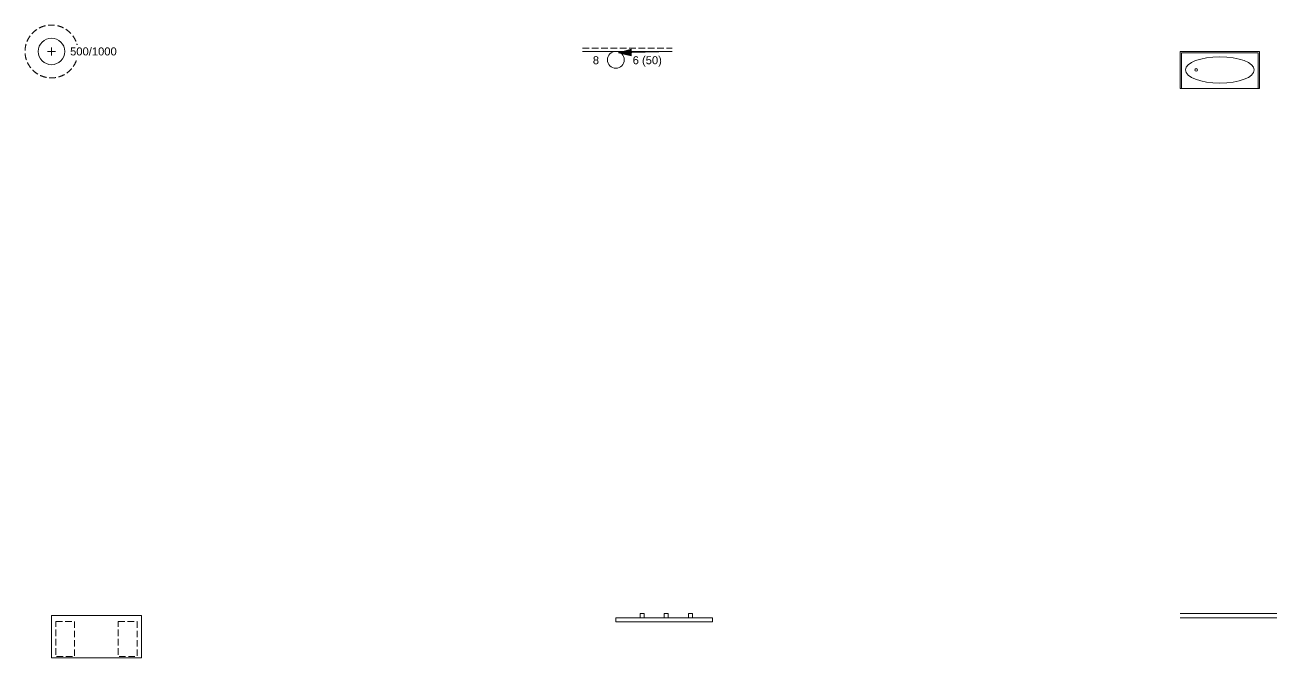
# Model space of a CAD drawing. Header units: millimetres. Extents: x 4596 to 61096, y -48367 to -4834.
# Drawn here: x 4834 to 28501, y -16803 to -4834 of the extents above; entities that cross this region are included whole.
import ezdxf

# ---------------------------------------------------------------- set-up
doc = ezdxf.new("R2010")
doc.units = ezdxf.units.MM
doc.header["$LTSCALE"] = 50
doc.linetypes.add('VW-02 Medium Dashed', pattern=[3.527298, 2.469236, -1.058062])
for name, color, linetype, lineweight in [('pio-Bath-Shower', 7, 'Continuous', 5), ('pio-Desk', 7, 'Continuous', 5), ('pio-Drilled Footing', 7, 'Continuous', 5), ('pio-Guardrail (Straight)', 7, 'Continuous', 5), ('pio-Handrail (Straight)', 7, 'Continuous', 5), ('pio-Welding Sym-Misc (ISO)', 7, 'Continuous', 5)]:
    doc.layers.add(name, color=color, linetype=linetype, lineweight=lineweight)
doc.styles.add('Arial', font='Arial.ttf')

# ---------------------------------------------------------------- blocks, each defined once
blk = doc.blocks.new('obj-00 (2D)')
at = {"layer": 'pio-Drilled Footing', "color": 7, "linetype": 'VW-02 Medium Dashed', "lineweight": 5, "transparency": 33554687}
blk.add_ellipse((0, 0), major_axis=(500, 0), ratio=1, dxfattribs=at)
at = {"layer": 'pio-Drilled Footing', "color": 0, "flags": 1}
for tag in ['IFC_UUID', 'instanceID']:
    blk.add_attdef(tag, (4834, -5834), '', height=0.18, dxfattribs=at)
at = {"color": 255, "linetype": 'Continuous', "lineweight": 5, "transparency": 33554687}
blk.add_wipeout([(352, -121), (1239, -121), (1239, 121), (352, 121)], dxfattribs=at).dxf.layer = 'pio-Drilled Footing'
at = {"layer": 'pio-Drilled Footing', "color": 7, "transparency": 33554687, "insert": (352, 0), "char_height": 151.3, "attachment_point": 4, "line_spacing_factor": 0.960695, "style": 'Arial'}
blk.add_mtext('500/1000', dxfattribs=at)
at = {"color": 255, "linetype": 'Continuous', "lineweight": 5, "transparency": 33554687}
blk.add_wipeout([(0, -250), (-25, -249), (-49, -245), (-73, -239), (-96, -231), (-118, -220), (-139, -208), (-159, -193), (-177, -177), (-193, -159), (-208, -139), (-220, -118), (-231, -96), (-239, -73), (-245, -49), (-249, -25), (-250, 0), (-249, 25), (-245, 49), (-239, 73), (-231, 96), (-220, 118), (-208, 139), (-193, 159), (-177, 177), (-159, 193), (-139, 208), (-118, 220), (-96, 231), (-73, 239), (-49, 245), (-25, 249), (0, 250), (25, 249), (49, 245), (73, 239), (96, 231), (118, 220), (139, 208), (159, 193), (177, 177), (193, 159), (208, 139), (220, 118), (231, 96), (239, 73), (245, 49), (249, 25), (250, 0), (249, -25), (245, -49), (239, -73), (231, -96), (220, -118), (208, -139), (193, -159), (177, -177), (159, -193), (139, -208), (118, -220), (96, -231), (73, -239), (49, -245), (25, -249)], dxfattribs=at).dxf.layer = 'pio-Drilled Footing'
at = {"layer": 'pio-Drilled Footing', "color": 7, "linetype": 'Continuous', "lineweight": 5, "transparency": 33554687}
for p, q in [((-76, 0), (76, 0)), ((0, -76), (0, 76))]:
    blk.add_line(p, q, dxfattribs=at)
blk.add_ellipse((0, 0), major_axis=(250, 0), ratio=1, dxfattribs=at)
blk = doc.blocks.new('obj-01')
at = {"layer": 'pio-Welding Sym-Misc (ISO)', "linetype": 'Continuous', "lineweight": 0, "transparency": 33554687}
blk.add_hatch(color=7, dxfattribs=at).paths.add_polyline_path([(291, -85), (51, -25), (288, 43)])
at = {"layer": 'pio-Welding Sym-Misc (ISO)', "color": 7, "linetype": 'VW-02 Medium Dashed', "lineweight": 5, "transparency": 33554687}
blk.add_line((-630, 64), (1065, 64), dxfattribs=at)
at = {"layer": 'pio-Welding Sym-Misc (ISO)', "color": 7, "linetype": 'Continuous', "lineweight": 5, "transparency": 33554687}
for p, q in [((-630, 0), (1065, 0)), ((1065, 0), (51, -25))]:
    blk.add_line(p, q, dxfattribs=at)
at = {"layer": 'pio-Welding Sym-Misc (ISO)', "color": 7, "linetype": 'Continuous', "lineweight": 5, "transparency": 33554687, "flags": 128}
blk.add_lwpolyline([(291, -85), (51, -25), (288, 43)], close=True, dxfattribs=at)
at = {"layer": 'pio-Welding Sym-Misc (ISO)', "color": 7, "linetype": 'Continuous', "lineweight": 5, "transparency": 33554687}
blk.add_circle((0, -159), 159, dxfattribs=at)
at = {"layer": 'pio-Welding Sym-Misc (ISO)', "color": 7, "transparency": 33554687, "line_spacing_factor": 0.960695, "style": 'Arial'}
for s, insert, char_height, attachment_point in [('8', (-318, -90), 151, 3), ('6 (50)', (318, -90), 151.3, 1)]:
    blk.add_mtext(s, dxfattribs=dict(at, insert=insert, char_height=char_height, attachment_point=attachment_point))
blk = doc.blocks.new('obj-02 (2D)')
at = {"layer": 'pio-Bath-Shower', "color": 0, "flags": 1}
for tag in ['IFC_UUID', 'instanceID']:
    blk.add_attdef(tag, (26672, -6034), '', height=0.18, dxfattribs=at)
at = {"color": 255, "linetype": 'Continuous', "lineweight": 5, "transparency": 33554687}
blk.add_wipeout([(0, 0), (1500, 0), (1500, -700), (0, -700)], dxfattribs=at).dxf.layer = 'pio-Bath-Shower'
at = {"layer": 'pio-Bath-Shower', "color": 7, "linetype": 'Continuous', "lineweight": 5, "transparency": 33554687, "flags": 128}
blk.add_lwpolyline([(0, 0), (1500, 0), (1500, -700), (0, -700)], close=True, dxfattribs=at)
at = {"layer": 'pio-Bath-Shower', "color": 7, "linetype": 'Continuous', "lineweight": 9, "transparency": 33554687, "flags": 128}
blk.add_lwpolyline([(0, 0), (1500, 0), (1500, -700), (1475, -700), (1475, -25), (25, -25), (25, -700), (0, -700)], close=True, dxfattribs=at)
at = {"layer": 'pio-Bath-Shower', "color": 7, "linetype": 'Continuous', "lineweight": 9, "transparency": 33554687}
blk.add_ellipse((750, -350), major_axis=(650, 0), ratio=0.384615, dxfattribs=at)
at = {"color": 255, "linetype": 'Continuous', "lineweight": 9, "transparency": 33554687}
blk.add_wipeout([(300, -375), (298, -375), (295, -375), (293, -374), (290, -373), (288, -372), (286, -371), (284, -370), (282, -368), (280, -366), (279, -364), (278, -362), (277, -360), (276, -357), (275, -355), (275, -352), (275, -350), (275, -348), (275, -345), (276, -343), (277, -340), (278, -338), (279, -336), (280, -334), (282, -332), (284, -330), (286, -329), (288, -328), (290, -327), (293, -326), (295, -325), (298, -325), (300, -325), (302, -325), (305, -325), (307, -326), (310, -327), (312, -328), (314, -329), (316, -330), (318, -332), (320, -334), (321, -336), (322, -338), (323, -340), (324, -343), (325, -345), (325, -348), (325, -350), (325, -352), (325, -355), (324, -357), (323, -360), (322, -362), (321, -364), (320, -366), (318, -368), (316, -370), (314, -371), (312, -372), (310, -373), (307, -374), (305, -375), (302, -375)], dxfattribs=at).dxf.layer = 'pio-Bath-Shower'
at = {"layer": 'pio-Bath-Shower', "color": 7, "linetype": 'Continuous', "lineweight": 9, "transparency": 33554687}
blk.add_ellipse((300, -350), major_axis=(25.4, 0), ratio=1, dxfattribs=at)
blk = doc.blocks.new('obj-06 (2D)')
at = {"layer": 'pio-Desk', "color": 0, "flags": 1}
for tag in ['instanceID', 'IFC_UUID']:
    blk.add_attdef(tag, (5334.4, -16803.2), '', height=0.18, dxfattribs=at)
at = {"color": 255, "linetype": 'Continuous', "lineweight": 5, "transparency": 33554687}
blk.add_wipeout([(0, 0), (1700, 0), (1700, -800), (0, -800)], dxfattribs=at).dxf.layer = 'pio-Desk'
at = {"layer": 'pio-Desk', "color": 7, "linetype": 'Continuous', "lineweight": 5, "transparency": 33554687, "flags": 128}
blk.add_lwpolyline([(0, 0), (1700, 0), (1700, -800), (0, -800)], close=True, dxfattribs=at)
at = {"color": 255, "linetype": 'VW-02 Medium Dashed', "lineweight": 5, "transparency": 33554687}
for points in [[(81.75, -111.75), (437.35, -111.75), (437.35, -774.6), (81.75, -774.6)], [(1262.65, -111.75), (1618.25, -111.75), (1618.25, -774.6), (1262.65, -774.6)]]:
    blk.add_wipeout(points, dxfattribs=at).dxf.layer = 'pio-Desk'
at = {"layer": 'pio-Desk', "color": 7, "linetype": 'VW-02 Medium Dashed', "lineweight": 5, "transparency": 33554687, "flags": 128}
for points in [[(81.75, -111.75), (437.35, -111.75), (437.35, -774.6), (81.75, -774.6)], [(1262.65, -111.75), (1618.25, -111.75), (1618.25, -774.6), (1262.65, -774.6)]]:
    blk.add_lwpolyline(points, close=True, dxfattribs=at)
blk = doc.blocks.new('obj-07 (2D)')
at = {"layer": 'pio-Guardrail (Straight)', "color": 0, "flags": 1}
for tag in ['IFC_UUID', 'instanceID']:
    blk.add_attdef(tag, (16003.2, -16117.5), '', height=0.18, dxfattribs=at)
at = {"color": 255, "linetype": 'Continuous', "lineweight": 5, "transparency": 33554687}
blk.add_wipeout([(0, -38.1), (1828.8, -38.1), (1828.8, -114.3), (0, -114.3)], dxfattribs=at).dxf.layer = 'pio-Guardrail (Straight)'
at = {"layer": 'pio-Guardrail (Straight)', "color": 7, "linetype": 'Continuous', "lineweight": 5, "transparency": 33554687, "flags": 128}
blk.add_lwpolyline([(0, -38.1), (1828.8, -38.1), (1828.8, -114.3), (0, -114.3)], close=True, dxfattribs=at)
at = {"color": 255, "linetype": 'Continuous', "lineweight": 5, "transparency": 33554687}
for points in [[(457.2, 38.1), (533.4, 38.1), (533.4, -38.1), (457.2, -38.1)], [(914.4, 38.1), (990.6, 38.1), (990.6, -38.1), (914.4, -38.1)], [(1371.6, 38.1), (1447.8, 38.1), (1447.8, -38.1), (1371.6, -38.1)]]:
    blk.add_wipeout(points, dxfattribs=at).dxf.layer = 'pio-Guardrail (Straight)'
at = {"layer": 'pio-Guardrail (Straight)', "color": 7, "linetype": 'Continuous', "lineweight": 5, "transparency": 33554687, "flags": 128}
for points in [[(457.2, 38.1), (533.4, 38.1), (533.4, -38.1), (457.2, -38.1)], [(914.4, 38.1), (990.6, 38.1), (990.6, -38.1), (914.4, -38.1)], [(1371.6, 38.1), (1447.8, 38.1), (1447.8, -38.1), (1371.6, -38.1)]]:
    blk.add_lwpolyline(points, close=True, dxfattribs=at)
blk = doc.blocks.new('obj-08 (2D)')
at = {"layer": 'pio-Handrail (Straight)', "color": 0, "flags": 1}
for tag in ['IFC_UUID', 'instanceID']:
    blk.add_attdef(tag, (26672, -16041.3), '', height=0.18, dxfattribs=at)
at = {"color": 255, "linetype": 'Continuous', "lineweight": 5, "transparency": 33554687}
blk.add_wipeout([(0, 38.1), (1828.8, 38.1), (1828.8, -38.1), (0, -38.1)], dxfattribs=at).dxf.layer = 'pio-Handrail (Straight)'
at = {"layer": 'pio-Handrail (Straight)', "color": 7, "linetype": 'Continuous', "lineweight": 5, "transparency": 33554687}
for p, q in [((0, 38.1), (1828.8, 38.1)), ((0, -38.1), (1828.8, -38.1))]:
    blk.add_line(p, q, dxfattribs=at)

msp = doc.modelspace()

# ---------------------------------------------------------------- block references
at = {"layer": 'pio-Bath-Shower', "color": 7, "transparency": 33554687}
msp.add_blockref('obj-02 (2D)', (26672, -5334.4), dxfattribs=at)
at = {"layer": 'pio-Desk', "color": 7, "transparency": 33554687}
msp.add_blockref('obj-06 (2D)', (5334.4, -16003.2), dxfattribs=at)
at = {"layer": 'pio-Drilled Footing', "color": 7, "transparency": 33554687}
msp.add_blockref('obj-00 (2D)', (5334.4, -5334.4), dxfattribs=at)
at = {"layer": 'pio-Guardrail (Straight)', "color": 7, "transparency": 33554687}
msp.add_blockref('obj-07 (2D)', (16003.2, -16003.2), dxfattribs=at)
at = {"layer": 'pio-Handrail (Straight)', "color": 7, "transparency": 33554687}
msp.add_blockref('obj-08 (2D)', (26672, -16003.2), dxfattribs=at)
at = {"layer": 'pio-Welding Sym-Misc (ISO)', "color": 7, "transparency": 33554687}
msp.add_blockref('obj-01', (16003.2, -5334.4), dxfattribs=at)

doc.saveas('drawing.dxf')
